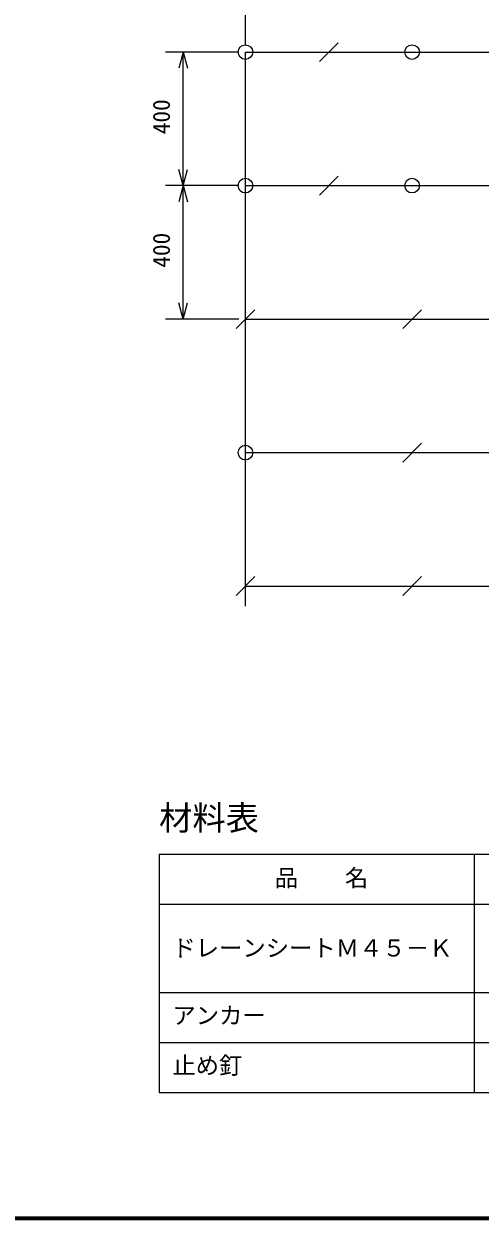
# Model space of a CAD drawing. Units: millimetres, scale not verified. Extents: x 200 to 8200, y 200 to 5838.
# Drawn here: x 4380 to 5749, y 200 to 3779 of the extents above; entities that cross this region are included whole.
import ezdxf
from ezdxf.enums import TextEntityAlignment as Align

# ---------------------------------------------------------------- set-up
doc = ezdxf.new("R2010")
doc.units = ezdxf.units.MM
doc.header["$LTSCALE"] = 20
doc.layers.add('C-MTR', color=5, linetype='Continuous')
doc.layers.add('C-MTR-TXT', color=5, linetype='Continuous')
for name, color, linetype, lineweight in [('C-MTR-FRAM', 5, 'Continuous', 25), ('C-MTR-LINE', 5, 'Continuous', 13), ('C-STR', 7, 'Continuous', 25), ('C-STR-DIM', 1, 'Continuous', 13), ('C-TTL', 2, 'Continuous', 70)]:
    doc.layers.add(name, color=color, linetype=linetype, lineweight=lineweight)
doc.styles.add('ＭＳ ゴシック', font='')
doc.styles.get('ＭＳ ゴシック').set_extended_font_data('MS Gothic')

msp = doc.modelspace()

# ---------------------------------------------------------------- linework, layer by layer
at = {"layer": 'C-MTR-FRAM'}
for p, q in [((4785.89, 1290.41), (4785.89, 576.33)), ((4785.89, 1290.41), (8074.79, 1290.41)), ((4785.89, 576.33), (8074.79, 576.33))]:
    msp.add_line(p, q, dxfattribs=at)
at = {"layer": 'C-MTR-LINE'}
for p, q in [((5731.55, 1290.41), (5731.55, 576.33)), ((4785.89, 1140.41), (8074.79, 1140.41)), ((4785.89, 876.33), (8074.79, 876.33)), ((4785.89, 726.33), (8074.79, 726.33))]:
    msp.add_line(p, q, dxfattribs=at)
at = {"layer": 'C-STR'}
for p, q in [((5266.79, 3665.57), (5323.36, 3722.14)), ((5045.07, 2033.86), (5045.07, 3693.86)), ((5266.79, 3265.57), (5323.36, 3322.14)), ((5016.79, 2865.57), (5073.36, 2922.14)), ((5516.79, 2865.57), (5573.36, 2922.14)), ((5516.79, 2465.57), (5573.36, 2522.14)), ((5016.79, 2065.57), (5073.36, 2122.14)), ((5516.79, 2065.57), (5573.36, 2122.14))]:
    msp.add_line(p, q, dxfattribs=at)
at = {"layer": 'C-STR', "color": 3}
for p, q in [((5045.07, 3693.86), (7108.07, 3693.86)), ((5045.07, 3293.86), (7108.07, 3293.86)), ((5045.07, 2893.86), (7108.07, 2893.86)), ((5045.07, 2493.86), (7108.07, 2493.86)), ((5045.07, 2093.86), (7108.07, 2093.86))]:
    msp.add_line(p, q, dxfattribs=at)
at = {"layer": 'C-STR'}
for centre in [(5045.07, 3693.86), (5545.07, 3693.86), (5045.07, 3293.86), (5545.07, 3293.86), (5045.07, 2493.86)]:
    msp.add_circle(centre, 22, dxfattribs=at)
at = {"layer": 'C-STR-DIM'}
for p, q in [((5045.07, 3713.86), (5045.07, 3933.86)), ((5025.07, 3693.86), (4805.07, 3693.86)), ((4858.46, 3693.86), (4845.52, 3645.56)), ((4858.46, 3293.86), (4858.46, 3693.86)), ((4858.46, 3693.86), (4871.4, 3645.56)), ((4858.46, 3293.86), (4845.52, 3342.15)), ((4858.46, 3293.86), (4871.4, 3342.15)), ((5025.07, 3293.86), (4805.07, 3293.86)), ((4858.46, 3293.86), (4845.52, 3245.56)), ((4858.46, 2893.86), (4858.46, 3293.86)), ((4858.46, 3293.86), (4871.4, 3245.56)), ((4858.46, 2893.86), (4845.52, 2942.15)), ((4858.46, 2893.86), (4871.4, 2942.15)), ((5025.07, 2893.86), (4805.07, 2893.86))]:
    msp.add_line(p, q, dxfattribs=at)
at = {"layer": 'C-TTL'}
msp.add_lwpolyline([(200, 200), (8200, 200), (8200, 5740), (200, 5740)], close=True, dxfattribs=at)

# ---------------------------------------------------------------- texts
at = {"layer": 'C-MTR', "style": 'ＭＳ ゴシック'}
msp.add_text('材料表', height=73.31, dxfattribs=at).set_placement((4785.89, 1340.41), align=Align.BOTTOM_LEFT)
at = {"layer": 'C-MTR-TXT', "style": 'ＭＳ ゴシック'}
for s, p in [('\u3000品\u3000\u3000名\u3000', (5063.3, 1178.41)), ('ドレーンシートＭ４５－Ｋ', (4825.89, 968.44)), ('アンカー', (4825.89, 766.33)), ('止め釘', (4825.89, 616.33))]:
    msp.add_text(s, height=51.32, dxfattribs=at).set_placement(p, align=Align.BOTTOM_LEFT)
at = {"layer": 'C-STR-DIM', "color": 7, "style": 'ＭＳ ゴシック'}
for p in [(4833.89, 3447.85), (4833.89, 3047.85)]:
    msp.add_text('400', height=51.32, rotation=90, dxfattribs=at).set_placement(p, align=Align.BOTTOM_LEFT)

doc.saveas('drawing.dxf')
